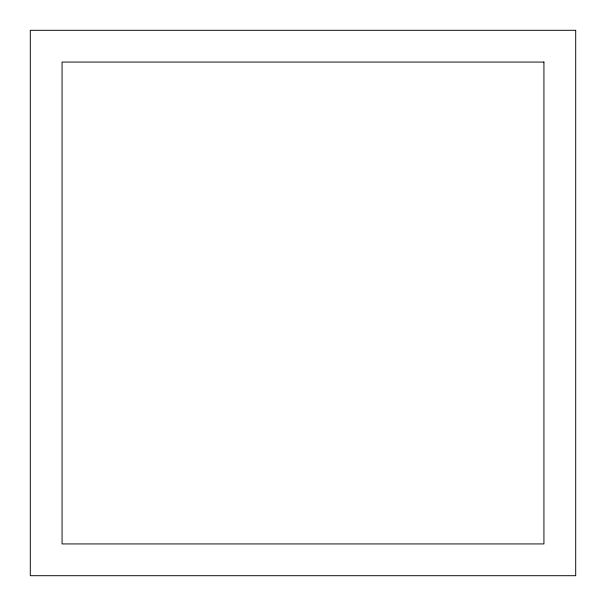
<?xml version="1.0" encoding="UTF-8"?>
<svg xmlns="http://www.w3.org/2000/svg" width="606" height="606" viewBox="0 0 606 606"><rect width="100%" height="100%" fill="white"/><g stroke="black" fill="none" stroke-linecap="round" stroke-linejoin="round"><path stroke-width="0.91" d="M575.7 30.3L30.3 30.3L30.3 575.7L575.7 575.7L575.7 30.3M543.93 62.07L62.07 62.07L62.07 543.93L543.93 543.93L543.93 62.07"/></g></svg>
